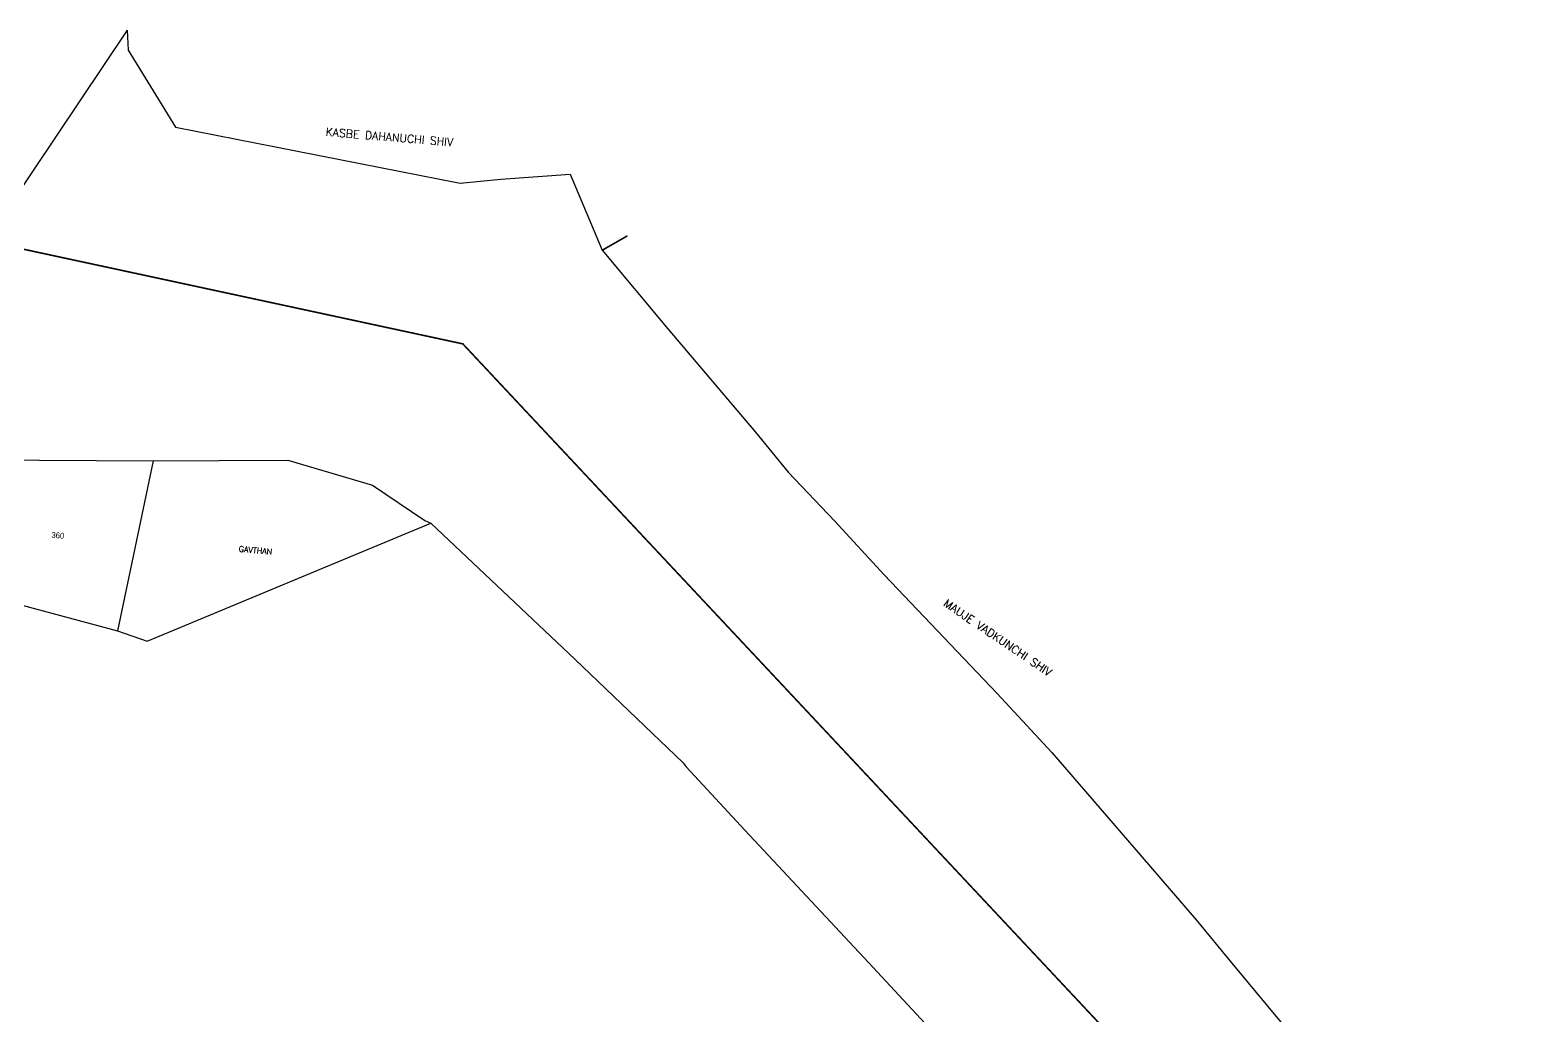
# Model space of a CAD drawing. Header units: metres. Extents: x 257368 to 263089, y 2205516 to 2210113.
# Drawn here: x 260999 to 262883, y 2208879 to 2210113 of the extents above; entities that cross this region are included whole.
import ezdxf

# ---------------------------------------------------------------- set-up
doc = ezdxf.new("R2010")
doc.units = ezdxf.units.M
doc.header["$MEASUREMENT"] = 0
doc.linetypes.add('DASHDOT', pattern=[1, 0.5, -0.25, 0, -0.25])
doc.linetypes.add('DIVIDE', pattern=[1.25, 0.5, -0.25, 0, -0.25, 0, -0.25])
for name, color, linetype in [('OFF', 1, 'Continuous'), ('POLY_PARCEL', 6, 'Continuous'), ('POLY_WATER', 4, 'Continuous'), ('TEXT_MAPIN', 7, 'Continuous'), ('TEXT_MAPOUT', 7, 'Continuous'), ('TEXT_PARCEL', 7, 'Continuous'), ('V_BOUND_STREAM_LINE', 7, 'DASHDOT'), ('V_DIVIDE_LINE', 7, 'DIVIDE')]:
    doc.layers.add(name, color=color, linetype=linetype)
doc.styles.get("Standard").update_dxf_attribs({"font": 'simplex.shx'})
doc.styles.add('TEXT_MAP', font='', dxfattribs={"height": 1.8})
doc.styles.get('TEXT_MAP').set_extended_font_data('Kruti Dev 050')

msp = doc.modelspace()

# ---------------------------------------------------------------- linework, layer by layer
at = {"layer": 'OFF'}
msp.add_lwpolyline([(261121.2, 2210112.8), (260943.7, 2209848.8)], dxfattribs=at)
at = {"layer": 'POLY_PARCEL'}
for points in [[(261153.4, 2209573.9), (261109, 2209360.9)], [(261109, 2209360.9), (261146.1, 2209348.1), (261501.3, 2209495.8)], [(260905.1, 2209415.4), (261109, 2209360.9)]]:
    msp.add_lwpolyline(points, dxfattribs=at)
at = {"layer": 'POLY_WATER'}
for points in [[(261121.2, 2210112.8), (261122.4, 2210087.6), (261181.6, 2209991.4), (261537.9, 2209921.1), (261588.9, 2209926.2), (261675.7, 2209932.5), (261715.8, 2209837.3), (261798.1, 2209739.1), (261907.7, 2209609.7), (261948.6, 2209559.4), (262006.4, 2209498.6), (262068.6, 2209431.2), (262210.2, 2209282.4), (262278.7, 2209208.6), (262305, 2209178.3), (262391.6, 2209077.7), (262459.4, 2208999.2), (262504.2, 2208944.9), (262610.3, 2208817), (262642.2, 2208778.3), (262770.8, 2208728), (262863, 2208693.1), (262883.5, 2208695.9)], [(260939.6, 2209574.8), (261153.4, 2209573.9)], [(261153.4, 2209573.9), (261236.1, 2209574.2), (261322.3, 2209574.6), (261428.1, 2209543.4), (261493.7, 2209499.2), (261501.3, 2209495.8)], [(261501.3, 2209495.8), (261681.6, 2209325.4), (261817.2, 2209195.9), (261820.7, 2209190.7), (261894.3, 2209111.4), (262049.3, 2208945.8), (262152.5, 2208834.4), (262237.6, 2208739.9), (262330.5, 2208636), (262337.7, 2208627), (262502.7, 2208473.2), (262440.8, 2208242.9), (262480.2, 2208138.7), (262535.3, 2207983.8), (262573.2, 2207864.6), (262571.3, 2207704.2)]]:
    msp.add_lwpolyline(points, dxfattribs=at)
at = {"layer": 'V_BOUND_STREAM_LINE', "ltscale": 10, "const_width": 2, "flags": 128}
msp.add_lwpolyline([(260943.7, 2209848.8), (261541.2, 2209720.1), (262504.1, 2208692.4), (262714, 2208518.3), (262725.5, 2208169.4), (262772, 2207693.2)], dxfattribs=at)
at = {"layer": 'V_DIVIDE_LINE', "ltscale": 10, "const_width": 2, "flags": 128}
msp.add_lwpolyline([(261715.8, 2209837.3), (261747.3, 2209855.3)], dxfattribs=at)

# ---------------------------------------------------------------- texts
at = {"layer": 'TEXT_MAPIN'}
msp.add_text('GAVTHAN', height=7.22, rotation=355.2209, dxfattribs=at).set_placement((261260.5, 2209459.9))
at = {"layer": 'TEXT_MAPOUT'}
for s, rotation, p in [('KASBE DAHANUCHI SHIV', 355.2209, (261369.1, 2209980.7)), ('MAUJE VADKUNCHI SHIV', 325.8893, (262142.1, 2209393))]:
    msp.add_text(s, height=10.021, rotation=rotation, dxfattribs=at).set_placement(p)
at = {"layer": 'TEXT_PARCEL', "style": 'TEXT_MAP'}
msp.add_text('360', height=7.22, rotation=355.2209, dxfattribs=at).set_placement((261025.9, 2209477.5))

doc.saveas('drawing.dxf')
